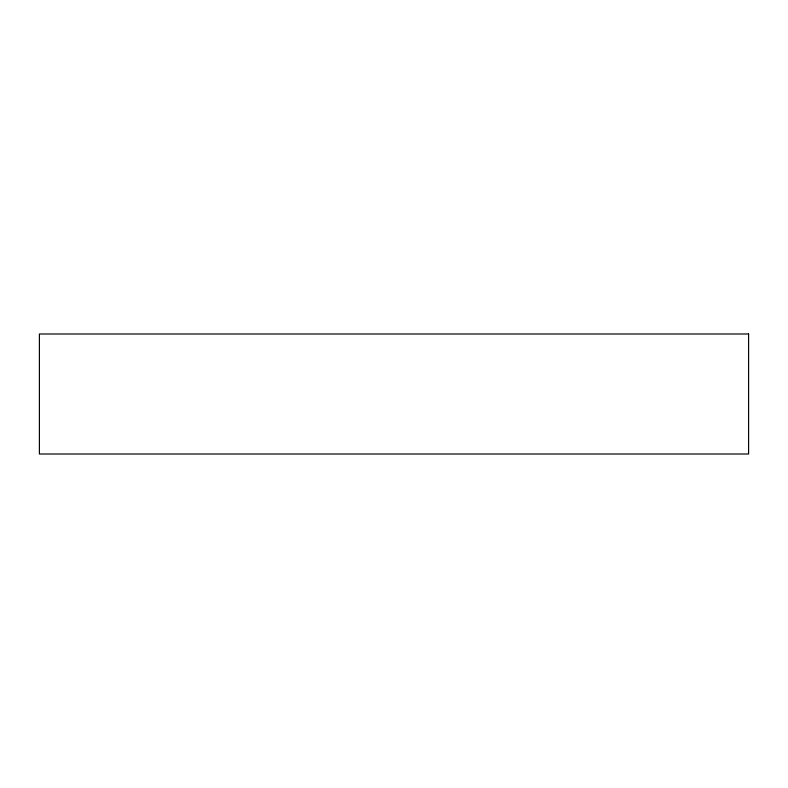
<?xml version="1.0" encoding="UTF-8"?>
<svg xmlns="http://www.w3.org/2000/svg" width="788" height="788" viewBox="0 0 788 788"><rect width="100%" height="100%" fill="white"/><g stroke="black" fill="none" stroke-linecap="round" stroke-linejoin="round"><path stroke-width="1.18" d="M748.6 333.994L39.4 333.994L39.4 454.006L748.6 454.006L748.6 333.994"/></g></svg>
